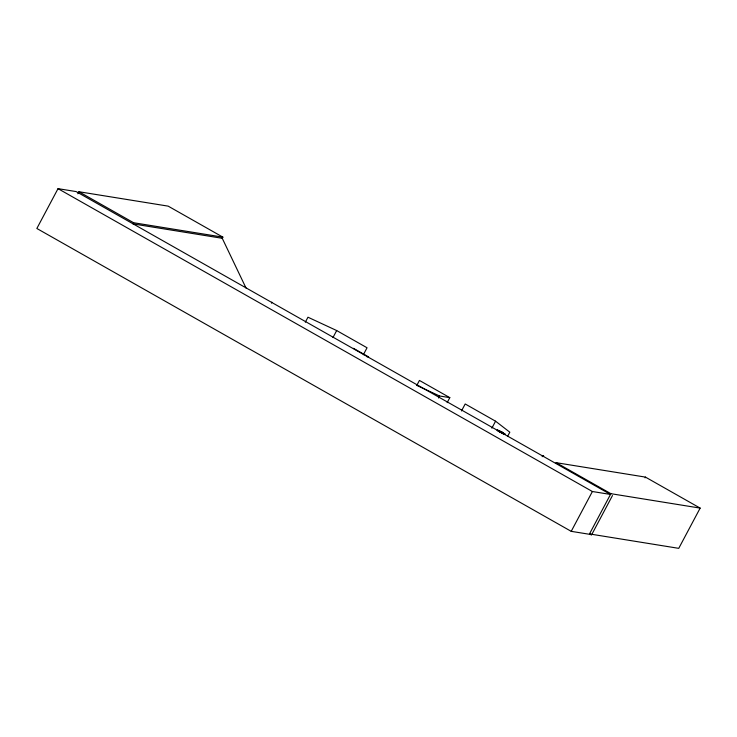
<?xml version="1.0" encoding="UTF-8"?>
<svg xmlns="http://www.w3.org/2000/svg" width="737" height="737" viewBox="0 0 737 737"><rect width="100%" height="100%" fill="white"/><g stroke="black" fill="none" stroke-linecap="round" stroke-linejoin="round"><path stroke-width="1.11" d="M58.03 188.654L592.391 491.515L610.485 494.435L76.123 191.574L58.03 188.654L36.85 228.479L571.212 531.34L589.314 534.261L610.89 493.689L700.15 508.106L678.749 548.346L589.489 533.929M77.827 193.757L78.905 191.731L168.174 206.139L222.869 237.139L222.252 238.3L246.038 288.066M222.869 237.139L133.6 222.731L132.982 223.891L222.252 238.3M271.492 302.806L271.842 302.152L271.52 302.962M305.321 322.189L307.965 317.214L336.68 330.554L367.054 347.772L363.35 354.737M332.977 337.528L336.68 330.554M416.792 385.414L419.436 380.439L449.81 397.648L447.166 402.632M438.524 397.989L439.584 395.999L449.81 397.648M461.491 410.951L465.194 403.977L495.568 421.195L509.811 432.204L507.692 436.184M491.865 428.169L495.568 421.195M542.174 456.691L542.524 456.037L543.243 456.295M555.79 463.435L556.186 462.689L645.455 477.106L700.15 508.106M571.212 531.34L592.391 491.515M612.484 495.54L591.489 535.034L589.563 533.947M645.059 477.852L645.455 477.106M500.193 432.324L497.392 430.021L504.817 433.863M497.309 430.168L498.59 430.5M500.22 432.389L497.208 430.39L498.479 430.749M501.289 432.214L501.722 432.518M500.211 431.55L502.358 432.545L501.547 432.131M366.565 356.588L368.611 356.92L353.419 348.306M501.713 432.177L502.422 432.84L501.271 432.241M503.417 434.029L499.06 431.32M504.044 434.268L504.679 434.379L503.739 433.549M542.543 455.586L543.74 456.028L542.496 455.632M498.581 430.519L500.331 431.311M498.47 430.74L500.211 431.55M500.193 432.085L504.817 434.148L502.063 432.352M417.022 385.515L439.584 395.999M502.017 432.416L501.676 432.223M501.906 432.619L502.312 432.499M500.322 431.329L502.256 432.361M500.828 432.49L501.814 432.988M499.944 431.827L504.799 433.844M78.905 191.731L133.6 222.731M556.186 462.689L610.89 493.689M503.021 433.089L502.008 432.481L503.749 433.559M499.953 431.818L498.323 430.841M498.341 430.841L497.411 430.012"/></g></svg>
